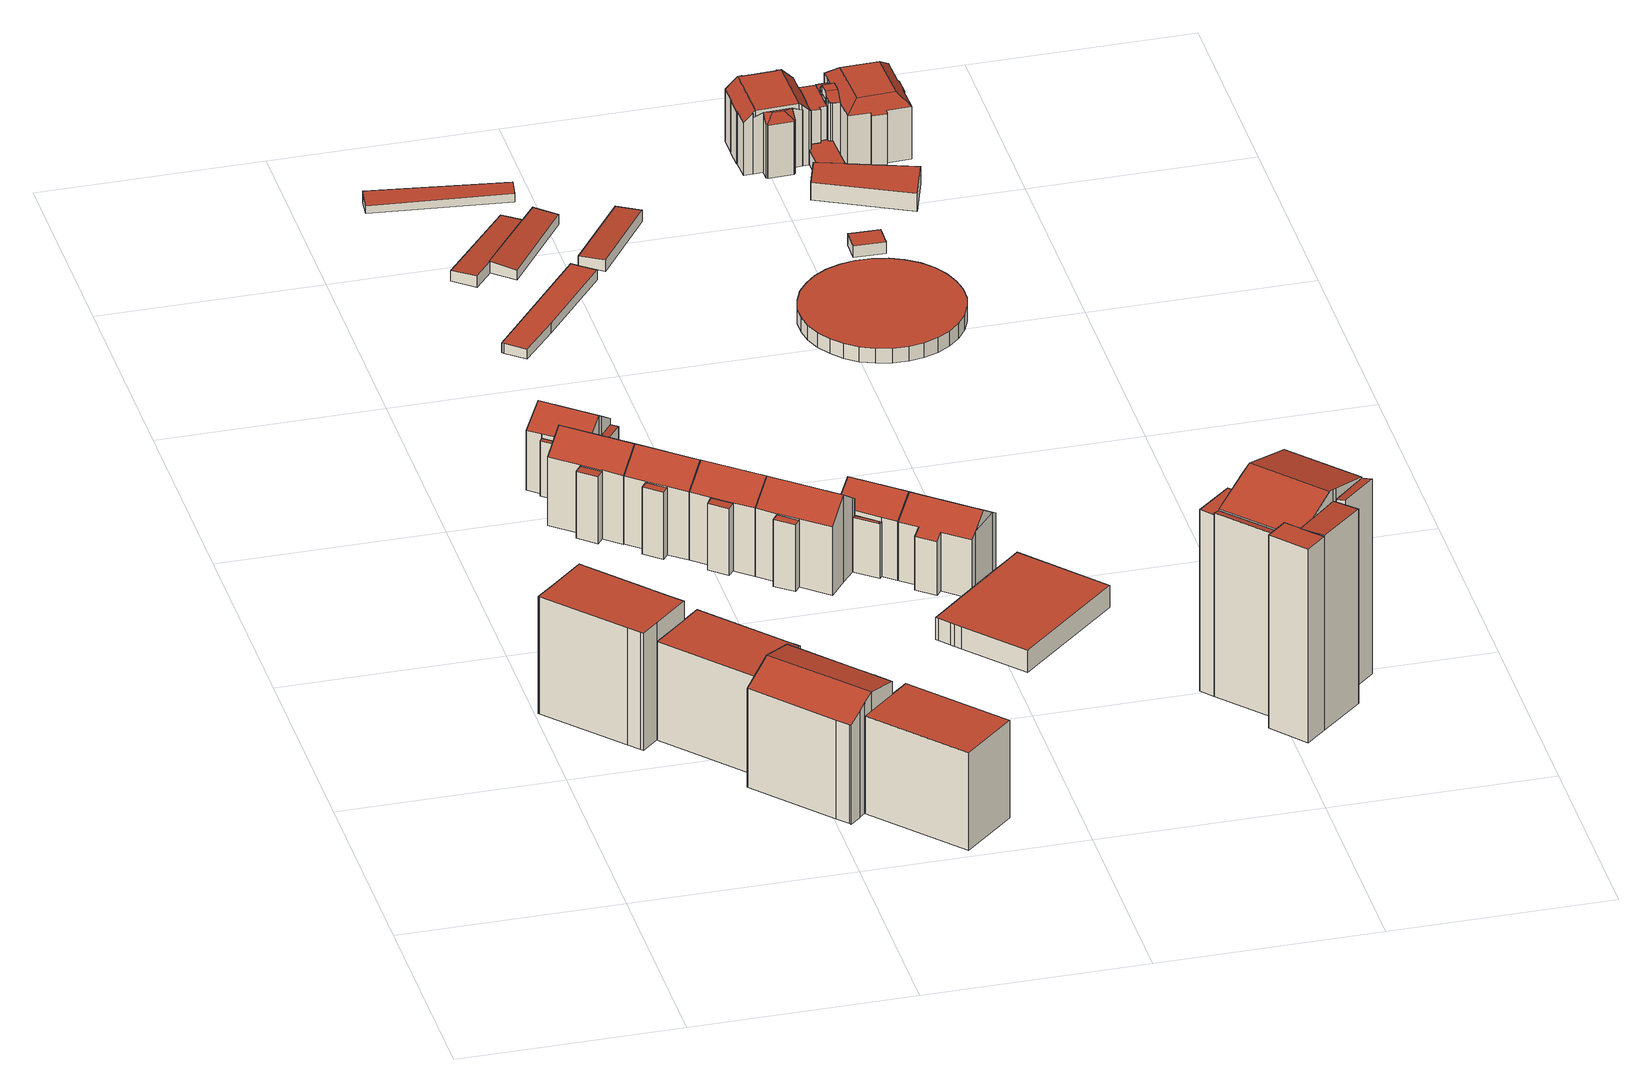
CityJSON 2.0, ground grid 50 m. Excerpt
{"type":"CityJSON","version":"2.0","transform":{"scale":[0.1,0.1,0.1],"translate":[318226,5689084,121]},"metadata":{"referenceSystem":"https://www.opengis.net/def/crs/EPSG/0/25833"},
"CityObjects":{
"building1":{"type":"Building","attributes":{"Gemeindeschluessel":14713000,"Geometrietyp2DReferenz":"3000","function":"31001_9998","roofType":"9999"},"children":["building1-1","building1-2"]},
"building1-1":{"type":"BuildingPart","attributes":{"Dachtyp_tdc":"tdcPolyFlatRoof","Dachneigung":0,"QualitaetDacherkennung":51,"Geometrietyp2DReferenz":"3000","roofType":"1000","measuredHeight":28.67},"parents":["building1"],"geometry":[{"type":"MultiSurface","lod":"2","boundaries":[[[0,1,2,3,4]],[[1,5,6,2]],[[5,7,8,6]],[[7,9,10,8]],[[9,11,12,10]],[[11,13,14,12]],[[13,15,16,14]],[[15,17,18,16]],[[17,19,20,18]],[[19,21,22,20]],[[21,23,24,22]],[[23,25,26,24]],[[25,27,26]],[[23,21,19,17,15,13,11,9,7,5,1,0,25]],[[3,2,6,8,10,12,14,16,18,20,22,24,26]],[[4,27,25,0]],[[4,3,26,27]]],"semantics":{"surfaces":[{"type":"WallSurface"},{"type":"RoofSurface"},{"type":"GroundSurface"},{"type":"ClosureSurface"}],"values":[0,0,0,0,0,0,0,0,0,0,0,0,0,1,2,0,3]}}]},
"building1-2":{"type":"BuildingPart","attributes":{"Dachtyp_tdc":"tdcPolyFlatRoof","Dachneigung":0,"QualitaetDacherkennung":43,"Geometrietyp2DReferenz":"3000","roofType":"1000","measuredHeight":24.03},"parents":["building1"],"geometry":[{"type":"MultiSurface","lod":"2","boundaries":[[[27,28,29,26]],[[28,30,31,29]],[[30,32,33,31]],[[32,34,35,33]],[[34,36,37,35]],[[36,38,39,37]],[[38,40,41,39]],[[40,4,3,41]],[[40,38,36,34,32,30,28,27,4]],[[3,26,29,31,33,35,37,39,41]],[[26,3,4,27]]],"semantics":{"surfaces":[{"type":"WallSurface"},{"type":"RoofSurface"},{"type":"GroundSurface"},{"type":"ClosureSurface"}],"values":[0,0,0,0,0,0,0,0,1,2,3]}}]},
"building2":{"type":"Building","attributes":{"Dachtyp_tdc":"tdcGableRoof","Gemeindeschluessel":14713000,"Dachneigung":29.96,"QualitaetDacherkennung":9,"Geometrietyp2DReferenz":"3000","function":"31001_9998","roofType":"3100","measuredHeight":28.55},"geometry":[{"type":"MultiSurface","lod":"2","boundaries":[[[42,43,44,45]],[[43,46,47,44]],[[46,48,49,47]],[[48,50,51,49]],[[50,52,53,51]],[[52,54,55,53]],[[54,56,57,55]],[[56,58,59,57]],[[58,60,61,59]],[[60,62,63,61]],[[62,64,65,63]],[[64,66,67,65]],[[66,68,69,67]],[[68,70,71,69]],[[70,72,73,71]],[[72,74,75,73]],[[74,42,45,75]],[[70,68,66,64,62,60,58,56]],[[56,54,52,50,48,46,43,42,74,72,70]],[[45,44,47,49,51,53,55,57,59,61,63,65,67,69,71,73,75]]],"semantics":{"surfaces":[{"type":"WallSurface"},{"type":"RoofSurface"},{"type":"GroundSurface"}],"values":[0,0,0,0,0,0,0,0,0,0,0,0,0,0,0,0,0,1,1,2]}}]},
"building3":{"type":"Building","attributes":{"Gemeindeschluessel":14713000,"Geometrietyp2DReferenz":"3000","function":"31001_9998","roofType":"9999"},"children":["building3-1","building3-2"]},
"building3-1":{"type":"BuildingPart","attributes":{"Dachtyp_tdc":"tdcGableRoof","Dachneigung":39.84,"QualitaetDacherkennung":79,"Geometrietyp2DReferenz":"3000","roofType":"3100","measuredHeight":21.54},"parents":["building3"],"geometry":[{"type":"MultiSurface","lod":"2","boundaries":[[[76,77,78]],[[76,79,80,77]],[[79,81,82,80]],[[81,83,84,82]],[[83,85,86,84]],[[85,87,88,86]],[[87,89,90,88]],[[89,91,92,90]],[[91,93,94,92]],[[93,95,96,94]],[[95,97,98,96]],[[97,99,100,98]],[[99,101,102,100]],[[101,103,104,102]],[[97,95,93,91,89,87,85,83,81]],[[81,79,76,103,101,99,97]],[[77,80,82,84,86,88,90,92,94,96,98,100,102]],[[78,104,103,76]],[[78,77,102,104]]],"semantics":{"surfaces":[{"type":"WallSurface"},{"type":"RoofSurface"},{"type":"GroundSurface"},{"type":"ClosureSurface"}],"values":[0,0,0,0,0,0,0,0,0,0,0,0,0,0,1,1,2,0,3]}}]},
"building3-2":{"type":"BuildingPart","attributes":{"Dachtyp_tdc":"tdcPolyFlatRoof","Dachneigung":6.55,"QualitaetDacherkennung":41,"Geometrietyp2DReferenz":"3000","roofType":"2100","measuredHeight":16.66},"parents":["building3"],"geometry":[{"type":"MultiSurface","lod":"2","boundaries":[[[105,78,77,106]],[[104,107,108,102]],[[107,105,106,108]],[[107,104,78,105]],[[106,77,102,108]],[[104,102,77,78]]],"semantics":{"surfaces":[{"type":"WallSurface"},{"type":"RoofSurface"},{"type":"GroundSurface"},{"type":"ClosureSurface"}],"values":[0,0,0,1,2,3]}}]},
"building4":{"type":"Building","attributes":{"Dachtyp_tdc":"tdcPolyFlatRoof","Gemeindeschluessel":14713000,"Dachneigung":0,"QualitaetDacherkennung":54,"Geometrietyp2DReferenz":"3000","function":"31001_9998","roofType":"1000","measuredHeight":24},"geometry":[{"type":"MultiSurface","lod":"2","boundaries":[[[109,110,69,73]],[[110,111,112,69]],[[111,113,114,112]],[[113,115,116,114]],[[115,117,118,116]],[[117,109,73,118]],[[117,115,113,111,110,109]],[[73,69,112,114,116,118]]],"semantics":{"surfaces":[{"type":"WallSurface"},{"type":"RoofSurface"},{"type":"GroundSurface"}],"values":[0,0,0,0,0,0,1,2]}}]},
"building5":{"type":"Building","attributes":{"Gemeindeschluessel":14713000,"Geometrietyp2DReferenz":"3000","function":"31001_9998","roofType":"9999"},"children":["building5-1","building5-2","building5-3"]},
"building5-1":{"type":"BuildingPart","attributes":{"Dachtyp_tdc":"tdcGableRoof","Dachneigung":34.42,"QualitaetDacherkennung":70,"Geometrietyp2DReferenz":"3000","roofType":"3100","measuredHeight":18.66},"parents":["building5"],"geometry":[{"type":"MultiSurface","lod":"2","boundaries":[[[119,120,121]],[[122,123,124,125,126]],[[123,127,128,124]],[[127,129,130,128]],[[129,131,132,130]],[[131,133,134,135,132]],[[136,137,138,139,140]],[[137,141,142,138]],[[141,143,144,142]],[[143,119,121,144]],[[137,136,133,131,129]],[[129,127,123,122,119,143,141,137]],[[121,125,124,128,130,132,135,139,138,142,144]],[[122,126,120,119]],[[126,125,121,120]],[[140,134,133,136]],[[140,139,135,134]]],"semantics":{"surfaces":[{"type":"WallSurface"},{"type":"RoofSurface"},{"type":"GroundSurface"},{"type":"ClosureSurface"}],"values":[0,0,0,0,0,0,0,0,0,0,1,1,2,0,3,0,3]}}]},
"building5-2":{"type":"BuildingPart","attributes":{"Dachtyp_tdc":"tdcPolyFlatRoof","Dachneigung":4.79,"QualitaetDacherkennung":40,"Geometrietyp2DReferenz":"3000","roofType":"2100","measuredHeight":13.41},"parents":["building5"],"geometry":[{"type":"MultiSurface","lod":"2","boundaries":[[[134,145,146,135]],[[145,147,148,146]],[[147,140,139,148]],[[140,147,145,134]],[[135,146,148,139]],[[135,139,140,134]]],"semantics":{"surfaces":[{"type":"WallSurface"},{"type":"RoofSurface"},{"type":"GroundSurface"},{"type":"ClosureSurface"}],"values":[0,0,0,1,2,3]}}]},
"building5-3":{"type":"BuildingPart","attributes":{"Dachtyp_tdc":"tdcPolyFlatRoof","Dachneigung":3.75,"QualitaetDacherkennung":30,"Geometrietyp2DReferenz":"3000","roofType":"2100","measuredHeight":13.66},"parents":["building5"],"geometry":[{"type":"MultiSurface","lod":"2","boundaries":[[[149,150,124,151]],[[150,126,125,124]],[[120,152,153,121]],[[152,149,151,153]],[[152,120,126,150,149]],[[151,124,125,121,153]],[[121,125,126,120]]],"semantics":{"surfaces":[{"type":"WallSurface"},{"type":"RoofSurface"},{"type":"GroundSurface"},{"type":"ClosureSurface"}],"values":[0,0,0,0,1,2,3]}}]},
"building6":{"type":"Building","attributes":{"Gemeindeschluessel":14713000,"Geometrietyp2DReferenz":"3000","function":"31001_9998","roofType":"9999"},"children":["building6-1","building6-2"]},
"building6-1":{"type":"BuildingPart","attributes":{"Dachtyp_tdc":"tdcPolyFlatRoof","Dachneigung":0,"QualitaetDacherkennung":36,"Geometrietyp2DReferenz":"3000","roofType":"1000","measuredHeight":16.4},"parents":["building6"],"geometry":[{"type":"MultiSurface","lod":"2","boundaries":[[[154,155,156,157]],[[158,159,160,161]],[[159,154,157,160]],[[159,158,155,154]],[[157,156,161,160]],[[161,156,155,158]]],"semantics":{"surfaces":[{"type":"WallSurface"},{"type":"RoofSurface"},{"type":"GroundSurface"},{"type":"ClosureSurface"}],"values":[0,0,0,1,2,3]}}]},
"building6-2":{"type":"BuildingPart","attributes":{"Dachtyp_tdc":"tdcGableRoof","Dachneigung":36.62,"QualitaetDacherkennung":78,"Geometrietyp2DReferenz":"3000","roofType":"3100","measuredHeight":21.45},"parents":["building6"],"geometry":[{"type":"MultiSurface","lod":"2","boundaries":[[[162,156,155]],[[162,99,163,156]],[[99,97,164,163]],[[97,165,166,164]],[[165,167,168,166]],[[167,169,170,168]],[[169,171,172,170]],[[171,173,174,172]],[[173,175,176,174]],[[175,177,178,176]],[[177,179,180,178]],[[179,181,158,161,180]],[[177,175,173,171,169,167,165,97]],[[97,99,162,181,179,177]],[[156,163,164,166,168,170,172,174,176,178,180,161]],[[162,155,158,181]],[[155,156,161,158]]],"semantics":{"surfaces":[{"type":"WallSurface"},{"type":"RoofSurface"},{"type":"GroundSurface"},{"type":"ClosureSurface"}],"values":[0,0,0,0,0,0,0,0,0,0,0,0,1,1,2,0,3]}}]},
"building7":{"type":"Building","attributes":{"Gemeindeschluessel":14713000,"Geometrietyp2DReferenz":"3000","function":"31001_9998","roofType":"9999"},"children":["building7-1","building7-2"]},
"building7-1":{"type":"BuildingPart","attributes":{"Dachtyp_tdc":"tdcPolyFlatRoof","Dachneigung":7.29,"QualitaetDacherkennung":40,"Geometrietyp2DReferenz":"3000","roofType":"2100","measuredHeight":16.54},"parents":["building7"],"geometry":[{"type":"MultiSurface","lod":"2","boundaries":[[[182,183,184,185]],[[183,186,187,184]],[[186,188,189,187]],[[188,190,191,189]],[[190,188,186,183,182]],[[185,184,187,189,191]],[[185,191,190,182]]],"semantics":{"surfaces":[{"type":"WallSurface"},{"type":"RoofSurface"},{"type":"GroundSurface"},{"type":"ClosureSurface"}],"values":[0,0,0,0,1,2,3]}}]},
"building7-2":{"type":"BuildingPart","attributes":{"Dachtyp_tdc":"tdcGableRoof","Dachneigung":36.86,"QualitaetDacherkennung":78,"Geometrietyp2DReferenz":"3000","roofType":"3100","measuredHeight":21.47},"parents":["building7"],"geometry":[{"type":"MultiSurface","lod":"2","boundaries":[[[192,193,194,195]],[[193,196,197,194]],[[196,198,199,197]],[[198,200,201,199]],[[200,202,203,201]],[[202,204,185,203]],[[204,182,185]],[[205,206,189,191,190]],[[206,179,180,189]],[[179,207,208,180]],[[207,175,176,208]],[[175,209,210,176]],[[209,192,195,210]],[[207,179,206,205,204,202,200]],[[200,198,196,193,192,209,175,207]],[[195,194,197,199,201,203,185,191,189,180,208,176,210]],[[190,182,204,205]],[[190,191,185,182]]],"semantics":{"surfaces":[{"type":"WallSurface"},{"type":"RoofSurface"},{"type":"GroundSurface"},{"type":"ClosureSurface"}],"values":[0,0,0,0,0,0,0,0,0,0,0,0,0,1,1,2,0,3]}}]},
"building8":{"type":"Building","attributes":{"Gemeindeschluessel":14713000,"Geometrietyp2DReferenz":"3000","function":"31001_9998","roofType":"9999"},"children":["building8-1","building8-2"]},
"building8-1":{"type":"BuildingPart","attributes":{"Dachtyp_tdc":"tdcGableRoof","Dachneigung":39.94,"QualitaetDacherkennung":76,"Geometrietyp2DReferenz":"3000","roofType":"3100","measuredHeight":21.45},"parents":["building8"],"geometry":[{"type":"MultiSurface","lod":"2","boundaries":[[[211,202,203,212,213]],[[202,200,201,203]],[[200,198,199,201]],[[198,214,215,199]],[[214,216,217,215]],[[216,218,219,217]],[[218,220,221,219]],[[220,222,223,221]],[[222,224,225,223]],[[224,226,227,225]],[[226,228,229,227]],[[228,230,231,232,229]],[[226,224,222,220,218,216,214,198,200]],[[200,202,211,233,230,228,226]],[[234,212,203,201,199,215,217,219,221,223,225,227,229,232]],[[233,235,231,230]],[[235,234,232,231]],[[211,213,235,233]],[[213,212,234,235]]],"semantics":{"surfaces":[{"type":"WallSurface"},{"type":"RoofSurface"},{"type":"GroundSurface"},{"type":"ClosureSurface"}],"values":[0,0,0,0,0,0,0,0,0,0,0,0,1,1,2,0,3,0,3]}}]},
"building8-2":{"type":"BuildingPart","attributes":{"Dachtyp_tdc":"tdcPolyFlatRoof","Dachneigung":0,"QualitaetDacherkennung":37,"Geometrietyp2DReferenz":"3000","roofType":"1000","measuredHeight":16.41},"parents":["building8"],"geometry":[{"type":"MultiSurface","lod":"2","boundaries":[[[236,213,212,237]],[[231,238,239,232]],[[238,236,237,239]],[[238,231,235,213,236]],[[237,212,234,232,239]],[[234,212,213,235]],[[232,234,235,231]]],"semantics":{"surfaces":[{"type":"WallSurface"},{"type":"RoofSurface"},{"type":"GroundSurface"},{"type":"ClosureSurface"}],"values":[0,0,0,1,2,3,3]}}]},
"building9":{"type":"Building","attributes":{"Dachtyp_tdc":"tdcPolyFlatRoof","Gemeindeschluessel":14713000,"Dachneigung":0,"QualitaetDacherkennung":66,"Geometrietyp2DReferenz":"3000","function":"31001_2463","roofType":"1000","measuredHeight":2.39},"geometry":[{"type":"MultiSurface","lod":"2","boundaries":[[[240,241,242,243]],[[241,244,245,242]],[[244,246,247,245]],[[246,248,249,247]],[[248,250,251,249]],[[250,240,243,251]],[[250,248,246,244,241,240]],[[243,242,245,247,249,251]]],"semantics":{"surfaces":[{"type":"WallSurface"},{"type":"RoofSurface"},{"type":"GroundSurface"}],"values":[0,0,0,0,0,0,1,2]}}]},
"building10":{"type":"Building","attributes":{"Dachtyp_tdc":"tdcPolyFlatRoof","Gemeindeschluessel":14713000,"Dachneigung":11.05,"QualitaetDacherkennung":61,"Geometrietyp2DReferenz":"3000","function":"31001_9998","roofType":"2100","measuredHeight":2.78},"geometry":[{"type":"MultiSurface","lod":"2","boundaries":[[[252,253,254,255]],[[253,256,257,254]],[[256,258,259,257]],[[258,252,255,259]],[[258,256,253,252]],[[255,254,257,259]]],"semantics":{"surfaces":[{"type":"WallSurface"},{"type":"RoofSurface"},{"type":"GroundSurface"}],"values":[0,0,0,0,1,2]}}]},
"building11":{"type":"Building","attributes":{"Gemeindeschluessel":14713000,"Geometrietyp2DReferenz":"3000","function":"31001_2463","roofType":"9999"},"children":["building11-1","building11-2"]},
"building11-1":{"type":"BuildingPart","attributes":{"Dachtyp_tdc":"tdcPolyFlatRoof","Dachneigung":3.62,"QualitaetDacherkennung":90,"Geometrietyp2DReferenz":"3000","roofType":"2100","measuredHeight":2.77},"parents":["building11"],"geometry":[{"type":"MultiSurface","lod":"2","boundaries":[[[260,261,262,263]],[[261,264,265,262]],[[266,267,268,269]],[[267,260,263,268]],[[267,266,270,271,264,261,260]],[[263,262,265,272,269,268]],[[272,265,264,271]],[[269,272,271,270,266]]],"semantics":{"surfaces":[{"type":"WallSurface"},{"type":"RoofSurface"},{"type":"GroundSurface"},{"type":"ClosureSurface"}],"values":[0,0,0,0,1,2,3,3]}}]},
"building11-2":{"type":"BuildingPart","attributes":{"Dachtyp_tdc":"tdcPolyFlatRoof","Dachneigung":3.43,"QualitaetDacherkennung":84,"Geometrietyp2DReferenz":"3000","roofType":"2100","measuredHeight":2.81},"parents":["building11"],"geometry":[{"type":"MultiSurface","lod":"2","boundaries":[[[273,274,265,264]],[[273,275,276,274]],[[275,277,278,276]],[[277,266,269,278]],[[266,277,275,273,264,271,270]],[[272,265,274,276,278,269]],[[264,265,272,271]],[[272,269,266,270,271]]],"semantics":{"surfaces":[{"type":"WallSurface"},{"type":"RoofSurface"},{"type":"GroundSurface"},{"type":"ClosureSurface"}],"values":[0,0,0,0,1,2,3,3]}}]},
"building12":{"type":"Building","attributes":{"Gemeindeschluessel":14713000,"Geometrietyp2DReferenz":"3000","function":"31001_9998","roofType":"9999"},"children":["building12-1","building12-2","building12-3"]},
"building12-1":{"type":"BuildingPart","attributes":{"Dachtyp_tdc":"tdcPolyFlatRoof","Dachneigung":3.7,"QualitaetDacherkennung":35,"Geometrietyp2DReferenz":"3000","roofType":"2100","measuredHeight":13.32},"parents":["building12"],"geometry":[{"type":"MultiSurface","lod":"2","boundaries":[[[279,280,281,282]],[[280,283,284,281]],[[283,285,286,284]],[[285,283,280,279]],[[282,281,284,286]],[[282,286,285,279]]],"semantics":{"surfaces":[{"type":"WallSurface"},{"type":"RoofSurface"},{"type":"GroundSurface"},{"type":"ClosureSurface"}],"values":[0,0,0,1,2,3]}}]},
"building12-2":{"type":"BuildingPart","attributes":{"Dachtyp_tdc":"tdcGableRoof","Dachneigung":35.13,"QualitaetDacherkennung":70,"Geometrietyp2DReferenz":"3000","roofType":"3100","measuredHeight":18.5},"parents":["building12"],"geometry":[{"type":"MultiSurface","lod":"2","boundaries":[[[287,288,221,223,289]],[[288,290,219,221]],[[290,291,292,219]],[[291,293,279,282,292]],[[294,295,296,286,285]],[[295,297,298,296]],[[297,299,300,298]],[[299,301,302,300]],[[301,303,302]],[[297,295,294,293,291]],[[291,290,288,287,304,301,299,297]],[[223,221,219,292,282,286,296,298,300,302]],[[289,303,301,304]],[[289,223,302,303]],[[287,289,304]],[[294,285,279,293]],[[285,286,282,279]]],"semantics":{"surfaces":[{"type":"WallSurface"},{"type":"RoofSurface"},{"type":"GroundSurface"},{"type":"ClosureSurface"}],"values":[0,0,0,0,0,0,0,0,0,1,1,2,0,3,0,0,3]}}]},
"building12-3":{"type":"BuildingPart","attributes":{"Dachtyp_tdc":"tdcFreeFormRoof","Dachneigung":23.9,"QualitaetDacherkennung":23,"Geometrietyp2DReferenz":"3000","roofType":"5000","measuredHeight":13.62},"parents":["building12"],"geometry":[{"type":"MultiSurface","lod":"2","boundaries":[[[303,305,306,302]],[[305,307,225,306]],[[307,289,223,225]],[[308,305,303]],[[309,308,303,289]],[[309,289,307]],[[308,309,307,305]],[[223,302,306,225]],[[302,223,289,303]]],"semantics":{"surfaces":[{"type":"WallSurface"},{"type":"RoofSurface"},{"type":"GroundSurface"},{"type":"ClosureSurface"}],"values":[0,0,0,1,1,1,1,2,3]}}]},
"building13":{"type":"Building","attributes":{"Dachtyp_tdc":"tdcFreeFormRoof","Gemeindeschluessel":14713000,"Dachneigung":34.95,"QualitaetDacherkennung":73,"Geometrietyp2DReferenz":"3000","function":"31001_9998","roofType":"5000","measuredHeight":18.44},"geometry":[{"type":"MultiSurface","lod":"2","boundaries":[[[310,311,312,313]],[[311,314,315,312]],[[314,316,317,315]],[[316,318,300,317]],[[318,295,296,300]],[[295,319,320,296]],[[319,321,322,320]],[[321,323,324,322]],[[323,325,326,324]],[[325,310,313,326]],[[327,321,319,295,328]],[[310,325,323,327,328,318,316,314,311]],[[295,318,328]],[[323,321,327]],[[313,312,315,317,300,296,320,322,324,326]]],"semantics":{"surfaces":[{"type":"WallSurface"},{"type":"RoofSurface"},{"type":"GroundSurface"}],"values":[0,0,0,0,0,0,0,0,0,0,1,1,0,0,2]}}]},
"building14":{"type":"Building","attributes":{"Dachtyp_tdc":"tdcPolyFlatRoof","Gemeindeschluessel":14713000,"Dachneigung":0,"QualitaetDacherkennung":89,"Geometrietyp2DReferenz":"3000","function":"31001_2000","roofType":"1000","measuredHeight":5.38},"geometry":[{"type":"MultiSurface","lod":"2","boundaries":[[[329,330,331,332]],[[330,333,334,331]],[[333,335,336,334]],[[335,337,338,336]],[[337,339,340,338]],[[339,341,342,340]],[[341,343,344,342]],[[343,345,346,344]],[[345,347,348,346]],[[347,329,332,348]],[[347,345,343,341,339,337,335,333,330,329]],[[332,331,334,336,338,340,342,344,346,348]]],"semantics":{"surfaces":[{"type":"WallSurface"},{"type":"RoofSurface"},{"type":"GroundSurface"}],"values":[0,0,0,0,0,0,0,0,0,0,1,2]}}]},
"building15":{"type":"Building","attributes":{"Dachtyp_tdc":"tdcPolyFlatRoof","Gemeindeschluessel":14713000,"Dachneigung":3.53,"QualitaetDacherkennung":77,"Geometrietyp2DReferenz":"3000","function":"31001_2463","roofType":"2100","measuredHeight":2.8},"geometry":[{"type":"MultiSurface","lod":"2","boundaries":[[[349,350,351,352]],[[350,353,354,351]],[[353,355,356,354]],[[355,349,352,356]],[[355,353,350,349]],[[352,351,354,356]]],"semantics":{"surfaces":[{"type":"WallSurface"},{"type":"RoofSurface"},{"type":"GroundSurface"}],"values":[0,0,0,0,1,2]}}]},
"building16":{"type":"Building","attributes":{"Gemeindeschluessel":14713000,"Geometrietyp2DReferenz":"3000","function":"31001_9998","roofType":"9999"},"children":["building16-1","building16-2","building16-3","building16-4","building16-5","building16-6"]},
"building16-1":{"type":"BuildingPart","attributes":{"Dachtyp_tdc":"tdcGableRoof","Dachneigung":14.63,"QualitaetDacherkennung":10,"Geometrietyp2DReferenz":"3000","roofType":"3100","measuredHeight":50.58},"parents":["building16"],"geometry":[{"type":"MultiSurface","lod":"2","boundaries":[[[357,358,359,360]],[[361,362,363,364,365]],[[366,367,368,369,370]],[[367,371,372,368]],[[373,374,375,376,377,378]],[[362,361,379,380,375,374,381,382]],[[382,381,366]],[[366,381,374,373,367]],[[367,373,378,383,371]],[[357,384,377,376,385,358]],[[372,360,359,386,365,364,387,369,368]],[[360,372,371,357]],[[386,359,358,379]],[[365,386,379,361]],[[388,363,362,382]],[[388,389,387,364,363]],[[370,389,388,382,366]],[[369,387,389,370]],[[385,376,375,380]],[[358,385,380,379]],[[384,383,378,377]],[[371,383,384,357]]],"semantics":{"surfaces":[{"type":"WallSurface"},{"type":"RoofSurface"},{"type":"GroundSurface"},{"type":"ClosureSurface"}],"values":[0,0,0,0,1,1,0,0,0,0,2,3,3,3,0,3,0,3,0,3,0,3]}}]},
"building16-2":{"type":"BuildingPart","attributes":{"Dachtyp_tdc":"tdcPolyFlatRoof","Dachneigung":13.15,"QualitaetDacherkennung":33,"Geometrietyp2DReferenz":"3000","roofType":"2100","measuredHeight":47.8},"parents":["building16"],"geometry":[{"type":"MultiSurface","lod":"2","boundaries":[[[390,384,357,360,391]],[[383,392,393,372,371]],[[392,390,391,393]],[[392,383,384,390]],[[391,360,372,393]],[[371,372,360,357]],[[383,371,357,384]]],"semantics":{"surfaces":[{"type":"WallSurface"},{"type":"RoofSurface"},{"type":"GroundSurface"},{"type":"ClosureSurface"}],"values":[0,0,0,1,2,3,3]}}]},
"building16-3":{"type":"BuildingPart","attributes":{"Dachtyp_tdc":"tdcPolyFlatRoof","Dachneigung":2.82,"QualitaetDacherkennung":41,"Geometrietyp2DReferenz":"3000","roofType":"2100","measuredHeight":47.74},"parents":["building16"],"geometry":[{"type":"MultiSurface","lod":"2","boundaries":[[[385,394,395,359,358]],[[394,396,397,398,395]],[[394,385,380,399,400,396]],[[398,386,359,395]],[[400,397,396]],[[398,397,400,399,379,386]],[[380,379,399]],[[358,359,386,379]],[[385,358,379,380]]],"semantics":{"surfaces":[{"type":"WallSurface"},{"type":"RoofSurface"},{"type":"GroundSurface"},{"type":"ClosureSurface"}],"values":[0,0,1,2,0,3,0,3,3]}}]},
"building16-4":{"type":"BuildingPart","attributes":{"Dachtyp_tdc":"tdcPolyFlatRoof","Dachneigung":0,"QualitaetDacherkennung":22,"Geometrietyp2DReferenz":"3000","roofType":"1000","measuredHeight":44.54},"parents":["building16"],"geometry":[{"type":"MultiSurface","lod":"2","boundaries":[[[401,402,403,404]],[[402,405,406,403]],[[405,370,369,406]],[[370,405,402,401,389]],[[404,403,406,369,387]],[[387,369,370,389]],[[404,387,389,401]]],"semantics":{"surfaces":[{"type":"WallSurface"},{"type":"RoofSurface"},{"type":"GroundSurface"},{"type":"ClosureSurface"}],"values":[0,0,0,1,2,3,3]}}]},
"building16-5":{"type":"BuildingPart","attributes":{"Dachtyp_tdc":"tdcPolyFlatRoof","Dachneigung":9.31,"QualitaetDacherkennung":21,"Geometrietyp2DReferenz":"3000","roofType":"2100","measuredHeight":44.99},"parents":["building16"],"geometry":[{"type":"MultiSurface","lod":"2","boundaries":[[[363,407,408,364]],[[407,409,401,404,408]],[[407,363,388,409]],[[404,387,364,408]],[[388,389,401,409]],[[404,401,389,387]],[[363,364,387,389,388]]],"semantics":{"surfaces":[{"type":"WallSurface"},{"type":"RoofSurface"},{"type":"GroundSurface"},{"type":"ClosureSurface"}],"values":[0,0,1,2,0,3,3]}}]},
"building16-6":{"type":"BuildingPart","attributes":{"Dachtyp_tdc":"tdcPolyFlatRoof","Dachneigung":0,"QualitaetDacherkennung":30,"Geometrietyp2DReferenz":"3000","roofType":"1000","measuredHeight":47.48},"parents":["building16"],"geometry":[{"type":"MultiSurface","lod":"2","boundaries":[[[410,411,361,365,412]],[[397,413,414,398]],[[413,410,412,414]],[[413,397,400,411,410]],[[412,365,386,398,414]],[[400,399,379,361,411]],[[386,365,361,379]],[[398,386,379,399,400,397]]],"semantics":{"surfaces":[{"type":"WallSurface"},{"type":"RoofSurface"},{"type":"GroundSurface"},{"type":"ClosureSurface"}],"values":[0,0,0,1,2,0,3,3]}}]},
"building17":{"type":"Building","attributes":{"Dachtyp_tdc":"tdcPolyFlatRoof","Gemeindeschluessel":14713000,"Dachneigung":0,"QualitaetDacherkennung":30,"Geometrietyp2DReferenz":"3000","function":"31001_9998","roofType":"1000","measuredHeight":3.64},"geometry":[{"type":"MultiSurface","lod":"2","boundaries":[[[415,416,417,418]],[[416,419,420,417]],[[419,421,422,420]],[[421,423,424,422]],[[423,425,426,424]],[[425,427,428,426]],[[427,429,430,428]],[[429,431,432,430]],[[431,433,434,432]],[[433,435,436,434]],[[435,437,438,436]],[[437,439,440,438]],[[439,441,442,440]],[[441,443,444,442]],[[443,445,446,444]],[[445,447,448,446]],[[447,449,450,448]],[[449,451,452,450]],[[451,453,454,452]],[[453,455,456,454]],[[455,457,458,456]],[[457,459,460,458]],[[459,461,462,460]],[[461,463,464,462]],[[463,465,466,464]],[[465,467,468,466]],[[467,469,470,468]],[[469,471,472,470]],[[471,473,474,472]],[[473,475,476,474]],[[475,477,478,476]],[[477,415,418,478]],[[477,475,473,471,469,467,465,463,461,459,457,455,453,451,449,447,445,443,441,439,437,435,433,431,429,427,425,423,421,419,416,415]],[[418,417,420,422,424,426,428,430,432,434,436,438,440,442,444,446,448,450,452,454,456,458,460,462,464,466,468,470,472,474,476,478]]],"semantics":{"surfaces":[{"type":"WallSurface"},{"type":"RoofSurface"},{"type":"GroundSurface"}],"values":[0,0,0,0,0,0,0,0,0,0,0,0,0,0,0,0,0,0,0,0,0,0,0,0,0,0,0,0,0,0,0,0,1,2]}}]},
"building18":{"type":"Building","attributes":{"Dachtyp_tdc":"tdcPolyFlatRoof","Gemeindeschluessel":14713000,"Dachneigung":0,"QualitaetDacherkennung":91,"Geometrietyp2DReferenz":"3000","function":"31001_9998","roofType":"1000","measuredHeight":2.82},"geometry":[{"type":"MultiSurface","lod":"2","boundaries":[[[479,480,481,482]],[[480,483,484,481]],[[483,485,486,484]],[[485,479,482,486]],[[485,483,480,479]],[[482,481,484,486]]],"semantics":{"surfaces":[{"type":"WallSurface"},{"type":"RoofSurface"},{"type":"GroundSurface"}],"values":[0,0,0,0,1,2]}}]},
"building19":{"type":"Building","attributes":{"Gemeindeschluessel":14713000,"Geometrietyp2DReferenz":"3000","function":"31001_9998","roofType":"9999"},"children":["building19-1","building19-2"]},
"building19-1":{"type":"BuildingPart","attributes":{"Dachtyp_tdc":"tdcFreeFormRoof","Dachneigung":44.57,"QualitaetDacherkennung":34,"Geometrietyp2DReferenz":"3000","roofType":"5000","measuredHeight":14.83},"parents":["building19"],"geometry":[{"type":"MultiSurface","lod":"2","boundaries":[[[487,488,489,490]],[[488,491,492,489]],[[491,493,494,492]],[[493,495,496,494]],[[497,498,499,500]],[[498,501,502,499]],[[501,503,504,502]],[[503,505,506,504]],[[505,507,508,506]],[[507,487,490,508]],[[503,501,498,497,509,510,511,512]],[[513,514,495,493,491,488,487,515]],[[511,513,515,512]],[[487,507,505,503,512,515]],[[490,489,492,494,496,516,517,518,519,520,500,499,502,504,506,508]],[[517,516,514,513]],[[516,496,495,514]],[[511,518,517,513]],[[509,520,519,510]],[[510,519,518,511]],[[497,500,520,509]]],"semantics":{"surfaces":[{"type":"WallSurface"},{"type":"RoofSurface"},{"type":"GroundSurface"},{"type":"ClosureSurface"}],"values":[0,0,0,0,0,0,0,0,0,0,1,1,1,1,2,3,3,3,3,3,3]}}]},
"building19-2":{"type":"BuildingPart","attributes":{"Dachtyp_tdc":"tdcCutGableRoof","Dachneigung":0.043,"QualitaetDacherkennung":63,"Geometrietyp2DReferenz":"3000","roofType":"9999","measuredHeight":15.49},"parents":["building19"],"geometry":[{"type":"MultiSurface","lod":"2","boundaries":[[[521,522,523,524]],[[522,525,526,523]],[[525,527,528,526]],[[527,529,530,528]],[[529,531,532,530]],[[531,533,534,532]],[[533,535,536,534]],[[535,537,538,536]],[[537,539,540,538]],[[539,541,542,540]],[[541,543,544,542]],[[543,545,497,500,544]],[[546,547,494,496,495]],[[547,548,549,494]],[[548,550,551,549]],[[550,552,553,551]],[[552,554,555,553]],[[554,556,557,555]],[[556,558,559,557]],[[558,560,561,559]],[[560,562,563,561]],[[562,564,565,563]],[[564,521,524,565]],[[560,558,556,554,552,550,548,547,546,566]],[[567,568,545,543,541,539,537,535,533,531,529,527,525]],[[566,567,525,522,521,564,562,560]],[[524,523,526,528,530,532,534,536,538,540,542,544,500,520,519,518,517,516,496,494,549,551,553,555,557,559,561,563,565]],[[568,509,497,545]],[[509,520,500,497]],[[510,509,568,567]],[[519,520,509,510]],[[514,513,511,510,567,566]],[[516,517,513,514]],[[517,518,511,513]],[[518,519,510,511]],[[546,495,514,566]],[[516,514,495,496]]],"semantics":{"surfaces":[{"type":"WallSurface"},{"type":"RoofSurface"},{"type":"GroundSurface"},{"type":"ClosureSurface"}],"values":[0,0,0,0,0,0,0,0,0,0,0,0,0,0,0,0,0,0,0,0,0,0,0,1,1,1,2,0,3,0,3,0,3,3,3,0,3]}}]},
"building20":{"type":"Building","attributes":{"Gemeindeschluessel":14713000,"Geometrietyp2DReferenz":"3000","function":"31001_9998","roofType":"9999"},"children":["building20-1","building20-2"]},
"building20-1":{"type":"BuildingPart","attributes":{"Dachtyp_tdc":"tdcPolyFlatRoof","Dachneigung":0,"QualitaetDacherkennung":90,"Geometrietyp2DReferenz":"3000","roofType":"1000","measuredHeight":4.28},"parents":["building20"],"geometry":[{"type":"MultiSurface","lod":"2","boundaries":[[[569,570,571,572]],[[570,573,574,571]],[[573,575,576,574]],[[575,577,576]],[[578,579,580,581,582]],[[579,583,584,580]],[[583,569,572,584]],[[583,579,578,575,573,570,569]],[[572,571,574,576,581,580,584]],[[582,577,575,578]],[[582,581,576,577]]],"semantics":{"surfaces":[{"type":"WallSurface"},{"type":"RoofSurface"},{"type":"GroundSurface"},{"type":"ClosureSurface"}],"values":[0,0,0,0,0,0,0,1,2,0,3]}}]},
"building20-2":{"type":"BuildingPart","attributes":{"Dachtyp_tdc":"tdcPolyFlatRoof","Dachneigung":0,"QualitaetDacherkennung":79,"Geometrietyp2DReferenz":"3000","roofType":"1000","measuredHeight":3.58},"parents":["building20"],"geometry":[{"type":"MultiSurface","lod":"2","boundaries":[[[577,585,586,576]],[[585,587,588,586]],[[587,589,590,588]],[[589,591,592,590]],[[591,593,594,592]],[[593,595,596,594]],[[595,597,598,596]],[[597,599,600,598]],[[599,601,602,600]],[[601,603,604,602]],[[603,582,581,604]],[[603,601,599,597,595,593,591,589,587,585,577,582]],[[581,576,586,588,590,592,594,596,598,600,602,604]],[[576,581,582,577]]],"semantics":{"surfaces":[{"type":"WallSurface"},{"type":"RoofSurface"},{"type":"GroundSurface"},{"type":"ClosureSurface"}],"values":[0,0,0,0,0,0,0,0,0,0,0,1,2,3]}}]},
"building21":{"type":"Building","attributes":{"Gemeindeschluessel":14713000,"Geometrietyp2DReferenz":"3000","function":"31001_9998","roofType":"9999"},"children":["building21-1","building21-2"]},
"building21-1":{"type":"BuildingPart","attributes":{"Dachtyp_tdc":"tdcPolyFlatRoof","Dachneigung":0,"QualitaetDacherkennung":56,"Geometrietyp2DReferenz":"3000","roofType":"1000","measuredHeight":11.98},"parents":["building21"],"geometry":[{"type":"MultiSurface","lod":"2","boundaries":[[[605,606,607,608]],[[606,609,610,611,607]],[[612,613,614,615,616]],[[613,605,608,614]],[[613,612,609,606,605]],[[608,607,611,615,614]],[[616,610,609,612]],[[616,615,611,610]]],"semantics":{"surfaces":[{"type":"WallSurface"},{"type":"RoofSurface"},{"type":"GroundSurface"},{"type":"ClosureSurface"}],"values":[0,0,0,0,1,2,0,3]}}]},
"building21-2":{"type":"BuildingPart","attributes":{"Dachtyp_tdc":"tdcPolyFlatRoof","Dachneigung":0,"QualitaetDacherkennung":68,"Geometrietyp2DReferenz":"3000","roofType":"1000","measuredHeight":11.92},"parents":["building21"],"geometry":[{"type":"MultiSurface","lod":"2","boundaries":[[[610,617,618,611]],[[617,619,620,618]],[[619,621,622,620]],[[621,623,624,622]],[[623,625,626,624]],[[625,627,628,626]],[[627,629,630,628]],[[629,631,632,630]],[[631,633,634,632]],[[633,616,615,634]],[[633,631,629,627,625,623,621,619,617,610,616]],[[615,611,618,620,622,624,626,628,630,632,634]],[[611,615,616,610]]],"semantics":{"surfaces":[{"type":"WallSurface"},{"type":"RoofSurface"},{"type":"GroundSurface"},{"type":"ClosureSurface"}],"values":[0,0,0,0,0,0,0,0,0,0,1,2,3]}}]},
"building22":{"type":"Building","attributes":{"Gemeindeschluessel":14713000,"Geometrietyp2DReferenz":"3000","function":"31001_9998","roofType":"9999"},"children":["building22-1","building22-2"]},
"building22-1":{"type":"BuildingPart","attributes":{"Dachtyp_tdc":"tdcFreeFormRoof","Dachneigung":45.43,"QualitaetDacherkennung":35,"Geometrietyp2DReferenz":"3000","roofType":"5000","measuredHeight":15.07},"parents":["building22"],"geometry":[{"type":"MultiSurface","lod":"2","boundaries":[[[635,636,637,638]],[[636,639,640,637]],[[639,641,642,640]],[[641,643,644,642]],[[643,645,646,644]],[[645,647,648,646]],[[647,649,650,648]],[[651,652,653,654]],[[651,655,656,652]],[[655,635,638,656]],[[657,658,659,660,661,662,663,654]],[[664,647,665,666,667]],[[657,668,667,666,669,658]],[[641,658,669,643]],[[643,669,666,665,645]],[[670,667,668,671]],[[671,668,657,654]],[[649,664,667,670]],[[645,665,647]],[[647,664,649]],[[651,663,662,655]],[[654,663,651]],[[655,662,661,635]],[[635,661,660,636]],[[636,660,659,639]],[[639,659,658,641]],[[638,637,640,642,644,646,648,650,672,673,653,652,656]],[[672,650,649,670]],[[673,672,670,671]],[[673,671,654,653]]],"semantics":{"surfaces":[{"type":"WallSurface"},{"type":"RoofSurface"},{"type":"GroundSurface"},{"type":"ClosureSurface"}],"values":[0,0,0,0,0,0,0,0,0,0,1,1,1,0,0,0,0,0,0,0,0,0,0,0,0,0,2,3,3,3]}}]},
"building22-2":{"type":"BuildingPart","attributes":{"Dachtyp_tdc":"tdcCutTentRoof","Dachneigung":0.007,"QualitaetDacherkennung":77,"Geometrietyp2DReferenz":"3000","roofType":"9999","measuredHeight":15.5},"parents":["building22"],"geometry":[{"type":"MultiSurface","lod":"2","boundaries":[[[674,675,676,677]],[[675,678,679,676]],[[678,680,681,679]],[[680,682,683,681]],[[682,684,685,683]],[[684,686,687,685]],[[686,688,689,687]],[[688,690,691,689]],[[690,692,693,691]],[[692,694,695,693]],[[694,696,697,695]],[[696,698,699,697]],[[698,654,653,699]],[[649,700,701,650]],[[700,702,703,701]],[[702,704,705,703]],[[704,706,707,705]],[[706,674,677,707]],[[688,686,684,682,680,678,708,709]],[[698,696,694,692,690,688,709,710]],[[702,700,649,670,671,654,698,710,711]],[[678,675,674,706,704,702,711,708]],[[711,710,709,708]],[[677,676,679,681,683,685,687,689,691,693,695,697,699,653,673,672,650,701,703,705,707]],[[650,672,670,649]],[[672,673,671,670]],[[673,653,654,671]]],"semantics":{"surfaces":[{"type":"WallSurface"},{"type":"RoofSurface"},{"type":"GroundSurface"},{"type":"ClosureSurface"}],"values":[0,0,0,0,0,0,0,0,0,0,0,0,0,0,0,0,0,0,1,1,1,1,1,2,3,3,3]}}]}
},
"vertices":[
[216,586,309],[179,553,309],[179,553,22],[216,586,22],[216,586,263],[174,557,309],[174,557,22],[152,582,309],[152,582,22],[6,745,309],[6,745,22],[3,748,309],[3,748,22],[41,781,309],[41,781,22],[117,850,309],[117,850,22],[223,731,309],[223,731,22],[241,711,309],[241,711,22],[260,689,309],[260,689,22],[262,687,309],[262,687,22],[292,654,309],[292,654,22],[292,654,263],
[304,665,263],[304,665,22],[328,687,263],[328,687,22],[477,520,263],[477,520,22],[493,502,263],[493,502,22],[500,494,263],[500,494,22],[463,461,263],[463,461,22],[388,392,263],[388,392,22],
[547,184,283],[524,164,265],[524,164,23],[547,184,23],[522,167,265],[522,167,23],[499,192,265],[499,192,23],[353,357,265],[353,357,23],[351,359,265],[351,359,23],[388,392,294],[388,392,23],[406,409,308],[406,409,23],[463,461,294],[463,461,23],[570,342,294],[570,342,23],[589,321,294],[589,321,23],[606,301,294],[606,301,23],[609,298,294],[609,298,23],[638,265,294],[638,265,23],[581,214,308],[581,214,23],[562,197,294],[562,197,23],[549,186,284],[549,186,23],
[264,1410,188],[264,1410,20],[264,1410,186],[206,1457,189],[206,1457,20],[241,1500,235],[241,1500,20],[268,1534,203],[268,1534,20],[275,1542,196],[275,1542,20],[307,1515,196],[307,1515,20],[310,1518,193],[310,1518,20],[393,1449,193],[393,1449,20],[405,1464,179],[405,1464,20],[423,1448,179],[423,1448,20],[376,1390,235],[376,1390,20],[341,1346,188],[341,1346,20],[303,1378,189],[303,1378,20],[303,1378,188],[303,1378,186],
[251,1395,184],[251,1395,20],[290,1362,184],[290,1362,20],
[562,197,263],[638,265,263],[651,276,263],[651,276,23],[676,299,263],[676,299,23],[849,105,263],[849,105,23],[735,3,263],[735,3,23],
[275,1542,166],[275,1542,156],[275,1542,19],[226,1581,166],[225,1581,166],[225,1581,19],[226,1581,19],[226,1581,156],[198,1604,166],[198,1604,19],[235,1649,206],[235,1649,19],[270,1693,166],[270,1693,19],[378,1603,167],[378,1603,153],[378,1603,19],[349,1566,200],[343,1560,206],[343,1560,19],[349,1566,19],[349,1566,153],[310,1518,169],[310,1518,19],[307,1515,166],[307,1515,19],
[393,1592,152],[393,1592,19],[363,1554,152],[363,1554,19],
[220,1574,155],[225,1581,156],[220,1574,19],[268,1534,155],[268,1534,19],
[368,1299,185],[380,1314,185],[380,1314,21],[368,1299,21],[418,1283,185],[406,1267,185],[406,1267,21],[418,1283,21],
[380,1314,188],[341,1346,21],[376,1390,21],[423,1448,180],[423,1448,21],[442,1434,179],[442,1434,21],[430,1420,193],[430,1420,21],[510,1354,193],[510,1354,21],[522,1368,179],[522,1368,21],[540,1353,179],[540,1353,21],[492,1295,235],[492,1295,21],[457,1251,188],[457,1251,21],[418,1283,188],
[535,1188,186],[522,1172,184],[522,1172,21],[535,1188,21],[484,1204,184],[484,1204,21],[495,1220,186],[495,1220,21],[496,1220,186],[496,1220,21],
[547,1324,193],[627,1259,193],[627,1259,21],[547,1324,21],[639,1273,179],[639,1273,21],[657,1257,180],[657,1257,21],[610,1200,235],[610,1200,21],[574,1156,188],[574,1156,21],[535,1188,188],[496,1220,188],[495,1220,188],[493,1295,235],[493,1295,21],[558,1338,179],[558,1338,21],
[612,1124,187],[612,1124,21],[612,1124,185],[676,1242,180],[676,1242,21],[665,1228,193],[665,1228,21],[750,1158,193],[750,1158,21],[748,1155,196],[748,1155,21],[780,1129,196],[780,1129,21],[774,1122,202],[774,1122,21],[746,1088,235],[746,1088,21],[711,1044,189],[711,1044,21],[652,1092,188],[652,1092,185],[652,1092,21],[613,1125,188],[613,1125,21],[613,1125,185],
[600,1108,185],[600,1108,21],[640,1077,185],[640,1077,21],
[285,2144,39],[501,2408,39],[501,2408,15],[285,2144,15],[548,2370,39],[548,2370,15],[404,2192,39],[404,2192,15],[330,2106,39],[330,2106,15],[289,2140,39],[289,2140,15],
[465,2749,38],[460,2715,31],[460,2715,10],[465,2749,10],[149,2748,29],[149,2748,10],[154,2793,38],[154,2793,10],
[525,2600,39],[387,2410,39],[387,2410,15],[525,2600,15],[339,2451,43],[339,2451,15],[446,2593,43],[478,2635,43],[478,2635,15],[446,2593,15],[385,2515,43],[337,2452,43],[337,2452,15],
[299,2403,43],[299,2403,15],[252,2442,40],[252,2442,15],[407,2627,40],[407,2627,15],
[790,1208,154],[775,1220,153],[775,1220,21],[790,1208,21],[805,1258,153],[805,1258,21],[820,1246,154],[820,1246,21],
[780,1129,165],[748,1155,166],[780,1129,155],[750,1158,168],[784,1200,206],[784,1200,21],[790,1208,199],[820,1246,165],[929,1157,165],[929,1157,21],[893,1111,206],[893,1111,21],[857,1066,166],[857,1066,21],[828,1089,166],[828,1089,21],[828,1089,155],[780,1129,166],
[823,1082,155],[823,1082,21],[774,1122,155],[822,1089,157],[781,1123,157],
[933,1003,165],[921,989,152],[921,989,21],[933,1003,21],[882,1022,152],[882,1022,21],[894,1036,165],[894,1036,21],[857,1066,165],[1062,1048,165],[1062,1048,21],[1053,1037,175],[1053,1037,21],[999,971,177],[999,971,21],[989,958,165],[989,958,21],[1025,1002,205],[892,1111,205],
[1028,650,75],[918,774,75],[918,774,21],[1028,650,21],[907,786,75],[907,786,21],[900,795,75],[900,795,21],[880,818,75],[880,818,21],[875,823,75],[875,823,21],[1017,951,75],[1017,951,21],[1079,1007,75],[1079,1007,21],[1103,1028,75],[1103,1028,21],[1257,854,75],[1257,854,21],
[573,2397,43],[524,2433,39],[524,2433,15],[573,2397,15],[647,2602,39],[647,2602,15],[696,2567,43],[696,2567,15],
[1626,404,480],[1618,397,480],[1618,397,29],[1626,404,29],[1499,340,480],[1492,349,480],[1492,349,476],[1492,349,29],[1499,340,29],[1455,519,480],[1570,619,480],[1570,619,29],[1455,519,29],[1455,519,474],[1699,474,480],[1699,474,29],[1570,619,502],[1475,536,534],[1608,387,534],[1618,397,531],[1626,404,528],[1699,474,502],[1526,310,480],[1561,343,503],[1455,519,522],[1390,462,480],[1699,474,500],[1626,404,501],[1618,397,503],[1526,310,29],[1390,462,29],[1390,462,476],[1390,462,474],
[1641,387,507],[1641,387,29],[1717,454,507],[1717,454,29],
[1660,348,506],[1660,348,29],[1566,266,506],[1566,266,503],[1566,266,29],[1526,310,503],[1531,305,503],
[1377,451,474],[1353,478,474],[1353,478,29],[1377,451,29],[1430,546,474],[1430,546,29],
[1478,338,479],[1478,338,29],[1377,451,479],
[1455,302,503],[1499,340,503],[1455,302,29],[1521,226,503],[1521,226,29],
[1249,2008,59],[1235,1976,59],[1235,1976,23],[1249,2008,23],[1215,1948,59],[1215,1948,23],[1189,1924,59],[1189,1924,23],[1160,1906,59],[1160,1906,23],[1127,1893,59],[1127,1893,23],[1093,1888,59],[1093,1888,23],[1058,1889,59],[1058,1889,23],[1024,1897,59],[1024,1897,23],[992,1911,59],[992,1911,23],[964,1932,59],[964,1932,23],[941,1957,59],[941,1957,23],[922,1986,59],[922,1986,23],[910,2020,59],[910,2020,23],[904,2054,59],[904,2054,23],[905,2088,59],[905,2088,23],[913,2122,59],[913,2122,23],[927,2154,59],[927,2154,23],[948,2182,59],[948,2182,23],[973,2206,59],[973,2206,23],[1002,2224,59],[1002,2224,23],[1035,2236,59],[1035,2236,23],[1069,2242,59],[1069,2242,23],[1104,2241,59],[1104,2241,23],[1138,2233,59],[1138,2233,23],[1169,2219,59],[1169,2219,23],[1198,2199,59],[1198,2199,23],[1222,2174,59],[1222,2174,23],[1240,2144,59],[1240,2144,23],[1252,2111,59],[1252,2111,23],[1258,2077,59],[1258,2077,23],[1257,2042,59],[1257,2042,23],
[1082,2309,51],[1083,2359,51],[1083,2359,23],[1082,2309,23],[1153,2358,51],[1153,2358,23],[1152,2308,51],[1152,2308,23],
[991,2671,144],[989,2672,144],[989,2672,12],[991,2671,12],[988,2695,158],[988,2695,12],[966,2694,149],[966,2694,12],[966,2695,149],[966,2695,12],[1073,2699,149],[1051,2697,158],[1051,2697,12],[1073,2699,12],[1051,2674,144],[1051,2674,12],[1050,2672,144],[1050,2672,12],[1048,2671,142],[1048,2671,12],[992,2669,142],[992,2669,12],[1074,2699,149],[1066,2699,152],[1051,2698,158],[1033,2688,160],[990,2696,158],[972,2695,152],[1007,2688,160],[972,2695,12],[990,2696,12],[1051,2698,12],[1066,2699,12],[1074,2699,12],
[1052,2834,167],[1052,2836,167],[1052,2836,12],[1052,2834,12],[1063,2836,167],[1063,2836,12],[1089,2837,142],[1089,2837,12],[1089,2813,142],[1089,2813,12],[1090,2791,141],[1090,2791,12],[1092,2791,140],[1092,2791,12],[1093,2744,140],[1093,2744,12],[1092,2744,141],[1092,2744,12],[1091,2719,142],[1091,2719,12],[1092,2700,142],[1092,2700,12],[1088,2700,146],[1088,2700,12],[1073,2699,160],[966,2695,161],[966,2694,161],[946,2694,141],[946,2694,12],[944,2740,141],[944,2740,12],[943,2740,140],[943,2740,12],[942,2786,140],[942,2786,12],[943,2786,141],[943,2786,12],[942,2832,141],[942,2832,12],[969,2833,167],[969,2833,12],[978,2834,167],[978,2834,12],[978,2832,167],[978,2832,12],[972,2695,167],[1066,2699,167],[1074,2699,160],
[1259,2465,57],[1056,2562,57],[1056,2562,14],[1259,2465,14],[1081,2638,57],[1081,2638,14],[1090,2635,57],[1090,2635,14],[1090,2635,50],[1147,2616,57],[1147,2615,57],[1147,2615,14],[1147,2616,14],[1147,2616,50],[1293,2567,57],[1293,2567,14],
[1088,2700,50],[1088,2700,14],[1092,2700,50],[1092,2700,14],[1091,2719,50],[1091,2719,14],[1118,2719,50],[1118,2719,14],[1117,2727,50],[1117,2727,14],[1133,2728,50],[1133,2728,14],[1135,2728,50],[1135,2728,14],[1135,2723,50],[1135,2723,14],[1139,2720,50],[1139,2720,14],[1144,2720,50],[1144,2720,14],
[1158,2783,133],[1138,2783,133],[1138,2783,13],[1158,2783,13],[1132,2778,133],[1132,2778,132],[1132,2778,13],[1131,2814,133],[1157,2815,133],[1157,2815,13],[1131,2814,13],[1131,2814,132],
[1133,2728,132],[1133,2728,13],[1117,2727,132],[1117,2727,13],[1118,2719,132],[1118,2719,13],[1091,2719,132],[1091,2719,13],[1092,2744,132],[1092,2744,13],[1093,2744,132],[1093,2744,13],[1092,2791,132],[1092,2791,13],[1090,2791,132],[1090,2791,13],[1089,2813,132],[1089,2813,13],
[1135,2723,142],[1135,2728,142],[1135,2728,12],[1135,2723,12],[1133,2728,142],[1133,2728,12],[1133,2737,142],[1133,2737,12],[1132,2761,142],[1132,2761,12],[1132,2778,142],[1132,2778,12],[1138,2783,142],[1138,2783,12],[1158,2783,142],[1158,2783,12],[1144,2720,142],[1144,2720,12],[1160,2719,12],[1160,2719,142],[1139,2720,142],[1139,2720,12],[1159,2738,163],[1133,2737,163],[1133,2728,153],[1135,2728,153],[1135,2723,148],[1139,2720,144],[1144,2720,144],[1158,2783,143],[1132,2778,147],[1132,2763,163],[1158,2764,163],[1159,2743,163],[1132,2761,163],[1158,2764,142],[1159,2743,142],[1158,2764,12],[1159,2743,12],
[1240,2847,136],[1240,2841,141],[1240,2841,12],[1240,2847,12],[1295,2843,141],[1295,2843,12],[1297,2776,141],[1297,2776,12],[1301,2776,137],[1301,2776,12],[1302,2735,137],[1302,2735,12],[1298,2735,141],[1298,2735,12],[1300,2668,141],[1300,2668,12],[1246,2666,141],[1246,2666,12],[1246,2661,136],[1246,2661,12],[1212,2660,136],[1212,2660,12],[1211,2665,141],[1211,2665,12],[1161,2664,142],[1161,2664,12],[1157,2815,142],[1157,2815,12],[1156,2839,142],[1156,2839,12],[1206,2840,141],[1206,2840,12],[1206,2846,136],[1206,2846,12],[1269,2816,167],[1273,2693,167],[1187,2690,167],[1183,2813,167]
]}
